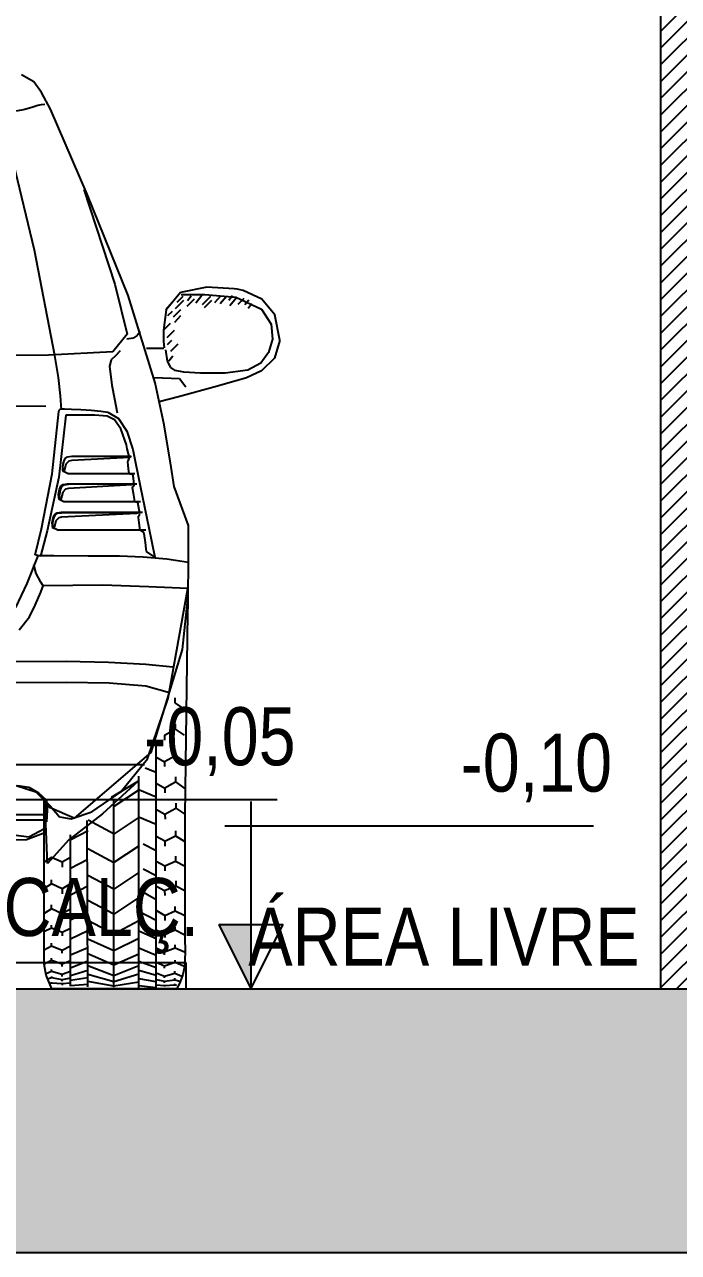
# Model space of a CAD drawing. Header units: millimetres. Extents: x -178 to 521, y -135 to 750.
# Drawn here: x 2.859 to 4.099, y 735.416 to 737.744 of the extents above; entities that cross this region are included whole.
import ezdxf
from ezdxf.enums import TextEntityAlignment as Align

# ---------------------------------------------------------------- set-up
doc = ezdxf.new("R2010")
doc.units = ezdxf.units.MM
doc.header["$LTSCALE"] = 20
doc.header["$MEASUREMENT"] = 0
doc.linetypes.add('CONTINU', pattern=[0])
doc.layers.get('0').update_dxf_attribs({"linetype": 'CONTINUOUS'})
for name, color, linetype in [('COTAS', 7, 'CONTINUOUS'), ('E-hatch', 8, 'CONTINUOUS'), ('E-txt-g', 3, 'CONTINUOUS')]:
    doc.layers.add(name, color=color, linetype=linetype)
doc.layers.add('E-Txt-W', color=7, linetype='CONTINUOUS', lineweight=20)
doc.styles.add('F2', font='ARIALN.TTF')
doc.styles.add('REG60', font='romans.shx', dxfattribs={"width": 0.8, "height": 0.15})
doc.styles.add('REG80', font='romans.shx', dxfattribs={"width": 0.8, "height": 0.2})

# ---------------------------------------------------------------- blocks, each defined once
blk = doc.blocks.new('TXT-AMB75')
at = {"layer": 'E-txt-g', "style": 'REG80', "width": 0.8, "flags": 8}
blk.add_attdef('TXT', text='', height=0.2, dxfattribs=at).set_placement((0.0055, 0.2964), align=Align.CENTER)
at = {"layer": 'E-Txt-W', "style": 'REG60', "width": 0.8, "flags": 8}
blk.add_attdef('TXT', text='', height=0.15, dxfattribs=at).set_placement((0.0055, 0.0271), align=Align.CENTER)
blk = doc.blocks.new('Austin Mini arrière')
at = {"color": 250, "linetype": 'Continuous', "flags": 128}
for points in [[(1.3003, -28.9036), (1.2769, -28.8902)], [(1.3145, -28.9243), (1.3003, -28.9036)], [(1.3317, -28.9556), (1.3145, -28.9243)], [(1.2827, -28.956), (1.2663, -28.9591)], [(1.2979, -28.9519), (1.2827, -28.956)], [(1.3075, -28.9489), (1.2979, -28.9519)], [(1.3137, -28.9476), (1.3075, -28.9489)], [(1.3211, -28.9467), (1.3137, -28.9476)], [(1.4014, -29.1167), (1.3317, -28.9556)], [(1.3015, -29.2231), (1.2613, -29.0571)], [(1.395, -29.1076), (1.4538, -29.2873)], [(1.4786, -29.3087), (1.4014, -29.1167)], [(1.3401, -29.4225), (1.3015, -29.2231)], [(1.4538, -29.2873), (1.4769, -29.3822)], [(1.53, -29.4747), (1.4786, -29.3087)], [(1.578, -29.303), (1.5512, -29.3363)], [(1.6278, -29.293), (1.578, -29.303)], [(1.5796, -29.3073), (1.6246, -29.3067)], [(1.5985, -29.31), (1.5912, -29.3189)], [(1.6189, -29.3092), (1.6072, -29.3233)], [(1.6246, -29.3067), (1.6832, -29.312)], [(1.6799, -29.2962), (1.6278, -29.293)], [(1.6537, -29.31), (1.6424, -29.3226)], [(1.6768, -29.3094), (1.6695, -29.3183)], [(1.6857, -29.2971), (1.6799, -29.2962)], [(1.6913, -29.2982), (1.6857, -29.2971)], [(1.6969, -29.2995), (1.6913, -29.2982)], [(1.7322, -29.3156), (1.6969, -29.2995)], [(1.5622, -29.3223), (1.5505, -29.3363)], [(1.5841, -29.3182), (1.5682, -29.3339)], [(1.5827, -29.3109), (1.5711, -29.3223)], [(1.6043, -29.3158), (1.5901, -29.3298)], [(1.6349, -29.3109), (1.619, -29.3267)], [(1.637, -29.3183), (1.6228, -29.3323)], [(1.6653, -29.311), (1.6536, -29.325)], [(1.6836, -29.3142), (1.6719, -29.3282)], [(1.6832, -29.312), (1.7315, -29.3347)], [(1.6983, -29.3143), (1.6867, -29.3257)], [(1.7075, -29.3176), (1.7002, -29.3265)], [(1.7137, -29.3245), (1.7064, -29.3334)], [(1.757, -29.3458), (1.7322, -29.3156)], [(1.5512, -29.3363), (1.546, -29.3745)], [(1.5622, -29.339), (1.5538, -29.3473)], [(1.5782, -29.3361), (1.564, -29.3502)], [(1.5782, -29.3477), (1.5669, -29.3603)], [(1.7315, -29.3347), (1.7498, -29.3631)], [(1.7664, -29.3933), (1.757, -29.3458)], [(1.5015, -29.3771), (1.4961, -29.3845)], [(1.546, -29.3745), (1.5456, -29.3962)], [(1.5585, -29.362), (1.547, -29.3734)], [(1.5664, -29.3751), (1.5522, -29.3891)], [(1.7498, -29.3631), (1.7529, -29.392)], [(1.4769, -29.3822), (1.4498, -29.4156)], [(1.4886, -29.3895), (1.4762, -29.3919)], [(1.4961, -29.3845), (1.4886, -29.3895)], [(1.5456, -29.3962), (1.5471, -29.4081)], [(1.5612, -29.3945), (1.5529, -29.4027)], [(1.5731, -29.4011), (1.5589, -29.4152)], [(1.7529, -29.392), (1.7453, -29.4172)], [(1.7664, -29.3933), (1.7561, -29.4279)], [(1.3277, -29.422), (1.1605, -29.4227)], [(1.4498, -29.4156), (1.3277, -29.422)], [(1.3467, -29.4645), (1.3401, -29.4225)], [(1.4551, -29.4231), (1.4466, -29.4311)], [(1.4638, -29.4135), (1.4551, -29.4231)], [(1.5465, -29.4093), (1.5138, -29.4093)], [(1.5536, -29.4334), (1.5504, -29.412)], [(1.5633, -29.4242), (1.5561, -29.4331)], [(1.7453, -29.4172), (1.7307, -29.4369)], [(1.4466, -29.4311), (1.4434, -29.4428)], [(1.4434, -29.4428), (1.4477, -29.4787)], [(1.5599, -29.4455), (1.5536, -29.4334)], [(1.568, -29.451), (1.5599, -29.4455)], [(1.7307, -29.4369), (1.7056, -29.4506)], [(1.7561, -29.4279), (1.7317, -29.4516)], [(1.3506, -29.4994), (1.3467, -29.4645)], [(1.5765, -29.4668), (1.5279, -29.4647)], [(1.5844, -29.454), (1.568, -29.451)], [(1.5883, -29.4825), (1.5765, -29.4668)], [(1.6163, -29.4561), (1.5844, -29.454)], [(1.663, -29.4562), (1.6163, -29.4561)], [(1.7031, -29.465), (1.648, -29.4807)], [(1.7056, -29.4506), (1.663, -29.4562)], [(1.7317, -29.4516), (1.7031, -29.465)], [(1.4477, -29.4787), (1.4527, -29.505)], [(1.5469, -29.554), (1.53, -29.4747)], [(1.648, -29.4807), (1.5743, -29.5008)], [(0.6797, -29.5127), (1.3229, -29.5185)], [(1.3526, -29.5257), (1.3506, -29.4994)], [(1.4527, -29.505), (1.4582, -29.5315)], [(1.5743, -29.5008), (1.5375, -29.5108)], [(1.3351, -29.6472), (1.3473, -29.5289)], [(1.3473, -29.5289), (1.3482, -29.5262)], [(1.3609, -29.536), (1.3473, -29.6536)], [(1.3482, -29.5262), (1.3502, -29.5243)], [(1.3502, -29.5243), (1.353, -29.5236)], [(1.353, -29.5236), (1.3581, -29.5238)], [(1.3581, -29.5238), (1.3712, -29.5243)], [(1.385, -29.536), (1.3609, -29.536)], [(1.3712, -29.5243), (1.3892, -29.5252)], [(1.4157, -29.536), (1.385, -29.536)], [(1.3892, -29.5252), (1.4088, -29.5264)], [(1.4088, -29.5264), (1.427, -29.528)], [(1.439, -29.5379), (1.4157, -29.536)], [(1.427, -29.528), (1.4405, -29.53)], [(1.4532, -29.5448), (1.439, -29.5379)], [(1.4405, -29.53), (1.4607, -29.5419)], [(1.4607, -29.5419), (1.4764, -29.5662)], [(1.4652, -29.5614), (1.4532, -29.5448)], [(1.4755, -29.592), (1.4652, -29.5614)], [(1.4764, -29.5662), (1.4879, -29.6007)], [(1.5604, -29.6343), (1.5469, -29.554)], [(1.4773, -29.5993), (1.4755, -29.592)], [(1.4797, -29.6089), (1.4773, -29.5993)], [(1.4815, -29.6161), (1.4797, -29.6089)], [(1.4879, -29.6007), (1.5026, -29.6728)], [(1.3549, -29.6339), (1.3558, -29.6286)], [(1.355, -29.6392), (1.3549, -29.6339)], [(1.355, -29.6333), (1.357, -29.624)], [(1.3562, -29.6428), (1.355, -29.6333)], [(1.3558, -29.6286), (1.357, -29.624)], [(1.357, -29.624), (1.3594, -29.618)], [(1.3608, -29.6287), (1.3575, -29.6421)], [(1.3594, -29.618), (1.3637, -29.6145)], [(1.3665, -29.6229), (1.3608, -29.6287)], [(1.3637, -29.6145), (1.3718, -29.6134)], [(1.3718, -29.6216), (1.3665, -29.6229)], [(1.3718, -29.6134), (1.4849, -29.6134)], [(1.4815, -29.6161), (1.3718, -29.6216)], [(1.4781, -29.6243), (1.4789, -29.6219)], [(1.4788, -29.6309), (1.4781, -29.6243)], [(1.4797, -29.6375), (1.4788, -29.6309)], [(1.4789, -29.6219), (1.4807, -29.6186)], [(1.4807, -29.6186), (1.4815, -29.6161)], [(1.4849, -29.6134), (1.4815, -29.6161)], [(1.5659, -29.671), (1.5604, -29.6343)], [(1.3145, -29.751), (1.3351, -29.6472)], [(1.3473, -29.6536), (1.3255, -29.7552)], [(1.3553, -29.6414), (1.355, -29.6392)], [(1.356, -29.6431), (1.3553, -29.6414)], [(1.3575, -29.6421), (1.356, -29.6431)], [(1.3654, -29.6472), (1.3562, -29.6428)], [(1.4918, -29.6472), (1.3654, -29.6472)], [(1.4806, -29.6464), (1.4797, -29.6375)], [(1.4826, -29.6474), (1.4806, -29.6464)], [(1.4859, -29.6474), (1.4826, -29.6474)], [(1.4878, -29.6484), (1.4859, -29.6474)], [(1.4888, -29.6551), (1.4878, -29.6484)], [(1.4896, -29.6622), (1.4888, -29.6551)], [(1.3465, -29.6861), (1.3486, -29.6768)], [(1.3486, -29.6768), (1.351, -29.6707)], [(1.3488, -29.6872), (1.3497, -29.6818)], [(1.3497, -29.6818), (1.3509, -29.6773)], [(1.3509, -29.6773), (1.3533, -29.6713)], [(1.351, -29.6707), (1.3553, -29.6673)], [(1.3547, -29.682), (1.3513, -29.6954)], [(1.3533, -29.6713), (1.3576, -29.6678)], [(1.3603, -29.6762), (1.3547, -29.682)], [(1.3553, -29.6673), (1.3633, -29.6662)], [(1.3576, -29.6678), (1.3656, -29.6667)], [(1.3657, -29.6749), (1.3603, -29.6762)], [(1.3633, -29.6662), (1.4956, -29.6662)], [(1.3656, -29.6667), (1.491, -29.666)], [(1.4852, -29.6681), (1.3657, -29.6749)], [(1.491, -29.666), (1.4852, -29.6681)], [(1.4873, -29.6735), (1.488, -29.6719)], [(1.4891, -29.6836), (1.4873, -29.6735)], [(1.488, -29.6719), (1.4898, -29.6704)], [(1.4905, -29.6687), (1.4896, -29.6622)], [(1.4898, -29.6704), (1.4905, -29.6687)], [(1.5026, -29.6728), (1.5181, -29.7493)], [(1.5933, -29.7448), (1.5659, -29.671)], [(1.3478, -29.6956), (1.3465, -29.6861)], [(1.357, -29.7), (1.3478, -29.6956)], [(1.3489, -29.6925), (1.3488, -29.6872)], [(1.3492, -29.6947), (1.3489, -29.6925)], [(1.3498, -29.6964), (1.3492, -29.6947)], [(1.3513, -29.6954), (1.3498, -29.6964)], [(1.5023, -29.7), (1.357, -29.7)], [(1.4909, -29.6948), (1.4891, -29.6836)], [(1.4917, -29.7002), (1.4909, -29.6948)], [(1.4934, -29.701), (1.4917, -29.7002)], [(1.4956, -29.7007), (1.4934, -29.701)], [(1.497, -29.7016), (1.4956, -29.7007)], [(1.4984, -29.7086), (1.497, -29.7016)], [(1.337, -29.7306), (1.3394, -29.7245)], [(1.3379, -29.7313), (1.3403, -29.7253)], [(1.3394, -29.7245), (1.3437, -29.7211)], [(1.3403, -29.7253), (1.3446, -29.7218)], [(1.3437, -29.7211), (1.3517, -29.72)], [(1.3446, -29.7218), (1.3526, -29.7207)], [(1.3527, -29.7289), (1.3473, -29.7302)], [(1.3517, -29.72), (1.5062, -29.72)], [(1.3526, -29.7207), (1.5006, -29.7203)], [(1.4948, -29.7224), (1.3527, -29.7289)], [(1.5006, -29.7203), (1.4948, -29.7224)], [(1.4982, -29.7299), (1.4988, -29.7274)], [(1.4997, -29.7154), (1.4984, -29.7086)], [(1.4988, -29.7274), (1.5004, -29.7247)], [(1.501, -29.7221), (1.4997, -29.7154)], [(1.5004, -29.7247), (1.501, -29.7221)], [(1.3023, -29.8005), (1.3145, -29.751)], [(1.3349, -29.7399), (1.337, -29.7306)], [(1.3362, -29.7494), (1.3349, -29.7399)], [(1.3358, -29.7411), (1.3367, -29.7358)], [(1.3359, -29.7464), (1.3358, -29.7411)], [(1.3362, -29.7486), (1.3359, -29.7464)], [(1.3369, -29.7504), (1.3362, -29.7486)], [(1.3454, -29.7538), (1.3362, -29.7494)], [(1.3367, -29.7358), (1.3379, -29.7313)], [(1.3383, -29.7494), (1.3369, -29.7504)], [(1.3417, -29.736), (1.3383, -29.7494)], [(1.3473, -29.7302), (1.3417, -29.736)], [(1.4998, -29.7399), (1.4982, -29.7299)], [(1.5009, -29.7495), (1.4998, -29.7399)], [(1.5013, -29.7538), (1.5009, -29.7495)], [(1.5181, -29.7493), (1.5292, -29.8053)], [(1.5936, -29.7906), (1.5933, -29.7448)], [(1.3255, -29.7552), (1.3128, -29.8033)], [(1.5127, -29.7538), (1.3454, -29.7538)], [(1.503, -29.7547), (1.5013, -29.7538)], [(1.5065, -29.7567), (1.503, -29.7547)], [(1.5093, -29.7604), (1.5065, -29.7567)], [(1.5116, -29.7772), (1.5093, -29.7604)], [(1.5131, -29.7893), (1.5116, -29.7772)], [(1.5138, -29.7945), (1.5131, -29.7893)], [(1.5292, -29.8053), (1.5138, -29.7945)], [(1.5924, -29.9027), (1.5936, -29.7906)], [(1.3074, -29.8023), (1.2869, -29.8552)], [(1.3047, -29.8361), (1.3, -29.8192)], [(1.3128, -29.8033), (1.3023, -29.8005)], [(1.338, -29.8026), (1.3074, -29.8023)], [(1.4031, -29.8031), (1.338, -29.8026)], [(1.4625, -29.8034), (1.4031, -29.8031)], [(1.5072, -29.805), (1.4625, -29.8034)], [(1.5522, -29.8091), (1.5072, -29.805)], [(1.5933, -29.815), (1.5522, -29.8091)], [(1.3133, -29.8522), (1.3047, -29.8361)], [(1.2869, -29.8552), (1.2654, -29.9003)], [(1.3132, -29.8711), (1.318, -29.8593)], [(1.318, -29.8593), (1.3133, -29.8522)], [(1.4301, -29.8581), (1.318, -29.8593)], [(1.5181, -29.8615), (1.4301, -29.8581)], [(1.5923, -29.8646), (1.5181, -29.8615)], [(1.5545, -30.0725), (1.5923, -29.8646)], [(1.5923, -29.8646), (1.5908, -29.9583)], [(1.3026, -29.896), (1.3132, -29.8711)], [(1.5923, -29.8785), (1.5812, -29.98)], [(1.2916, -29.9184), (1.3026, -29.896)], [(1.2723, -29.9427), (1.2916, -29.9184)], [(1.5908, -29.9583), (1.5881, -30.1475)], [(1.5812, -29.98), (1.5222, -30.1751)], [(1.1474, -30.0033), (1.3612, -30.0022)], [(1.3612, -30.0022), (1.4419, -30.004)], [(1.4419, -30.004), (1.5127, -30.0082)], [(1.5127, -30.0082), (1.5638, -30.0128)], [(1.1474, -30.0434), (1.3612, -30.0423)], [(1.3612, -30.0423), (1.4426, -30.0435)], [(1.4426, -30.0435), (1.5127, -30.0489)], [(1.5127, -30.0489), (1.5575, -30.0613)], [(1.5158, -30.1876), (1.5545, -30.0725)], [(1.5676, -30.0718), (1.5676, -30.0813)], [(1.5676, -30.0813), (1.5849, -30.0929)], [(1.5679, -30.1217), (1.568, -30.1312)], [(1.5476, -30.1426), (1.568, -30.1312)], [(1.5476, -30.1426), (1.5477, -30.152)], [(1.568, -30.1312), (1.5852, -30.1428)], [(1.5881, -30.1475), (1.5865, -30.2946)], [(1.5319, -30.6224), (1.5318, -30.1519)], [(1.5683, -30.1716), (1.5684, -30.181)], [(1.5222, -30.1751), (1.3766, -30.3001)], [(1.4646, -30.2507), (1.5158, -30.1876)], [(1.5316, -30.1837), (1.5478, -30.1928)], [(1.548, -30.1925), (1.5684, -30.181)], [(1.548, -30.1925), (1.548, -30.2019)], [(1.5684, -30.181), (1.5856, -30.1927)], [(1.5097, -30.1985), (0.7978, -30.1985)], [(1.5321, -30.2134), (1.5112, -30.2052)], [(1.2663, -30.238), (1.3035, -30.2501)], [(1.2694, -30.238), (1.2905, -30.2414)], [(1.2905, -30.2414), (1.3088, -30.2516)], [(1.4978, -30.2299), (1.4301, -30.2914)], [(1.4471, -30.2603), (1.4978, -30.2299)], [(1.4994, -30.6217), (1.4993, -30.2202)], [(1.532, -30.2336), (1.5482, -30.2427)], [(1.5484, -30.2423), (1.5687, -30.2309)], [(1.5559, -30.2381), (1.5687, -30.2309)], [(1.5687, -30.2215), (1.5687, -30.2309)], [(1.5687, -30.2309), (1.5867, -30.2445)], [(1.3035, -30.2501), (1.331, -30.2766)], [(1.3088, -30.2516), (1.3243, -30.2655)], [(1.4101, -30.2876), (1.4646, -30.2507)], [(1.4999, -30.2461), (1.4515, -30.2778)], [(1.4516, -30.6205), (1.4515, -30.2636)], [(1.5321, -30.2598), (1.5004, -30.2467)], [(1.5484, -30.2423), (1.5484, -30.2518)], [(1.3194, -30.5769), (1.3196, -30.2667)], [(1.3262, -30.3856), (1.3211, -30.2655)], [(1.3257, -30.2734), (1.3241, -30.3067)], [(1.3243, -30.2655), (1.3243, -30.3035)], [(1.3296, -30.2796), (1.3257, -30.2734)], [(1.3634, -30.294), (1.3296, -30.2796)], [(1.331, -30.2766), (1.3486, -30.2971)], [(1.3707, -30.301), (1.4101, -30.2876)], [(1.5324, -30.2835), (1.5486, -30.2925)], [(1.5487, -30.2922), (1.5691, -30.2808)], [(1.5691, -30.2713), (1.5691, -30.2808)], [(1.5691, -30.2808), (1.5864, -30.2924)], [(0.0395, -30.2929), (1.3211, -30.2929)], [(1.3243, -30.3035), (0.0445, -30.3035)], [(1.3211, -30.2929), (1.3211, -30.3276)], [(1.3486, -30.2971), (1.3707, -30.301)], [(1.3766, -30.3001), (1.3634, -30.294)], [(1.4301, -30.2914), (1.3666, -30.341)], [(1.4023, -30.6194), (1.4014, -30.3045)], [(1.4522, -30.33), (1.4029, -30.3039)], [(1.4999, -30.298), (1.4521, -30.3297)], [(1.5321, -30.3118), (1.5004, -30.2986)], [(1.5487, -30.2922), (1.5488, -30.3016)], [(1.5865, -30.2946), (1.5861, -30.4979)], [(1.2614, -30.3316), (1.2904, -30.3354)], [(1.3211, -30.3276), (1.286, -30.3411)], [(1.2904, -30.3354), (1.3203, -30.3192)], [(1.3697, -30.6187), (1.3695, -30.3316)], [(1.4029, -30.3239), (1.3703, -30.3412)], [(1.5322, -30.3338), (1.5484, -30.3428)], [(1.5484, -30.3433), (1.5687, -30.3332)], [(1.5687, -30.3238), (1.5687, -30.3332)], [(1.5687, -30.3332), (1.5863, -30.3442)], [(1.286, -30.3411), (1.2446, -30.3416)], [(1.3666, -30.341), (1.3262, -30.3856)], [(1.4517, -30.3843), (1.4024, -30.3582)], [(1.4995, -30.3523), (1.4517, -30.384)], [(1.5319, -30.3621), (1.5071, -30.3489)], [(1.5484, -30.3433), (1.5484, -30.3528)], [(1.3338, -30.3742), (1.3199, -30.3831)], [(1.3538, -30.3835), (1.3338, -30.3742)], [(1.3695, -30.3743), (1.3538, -30.3835)], [(1.4024, -30.3781), (1.3698, -30.3955)], [(1.5322, -30.3813), (1.5484, -30.3903)], [(1.5484, -30.3903), (1.5688, -30.3811)], [(1.5687, -30.3717), (1.5688, -30.3811)], [(1.5688, -30.3811), (1.5868, -30.3912)], [(1.3538, -30.3835), (1.3537, -30.3929)], [(1.4993, -30.4026), (1.4515, -30.4343)], [(1.5319, -30.4095), (1.5071, -30.3964)], [(1.5484, -30.3903), (1.5485, -30.3998)], [(1.3337, -30.4245), (1.3197, -30.4334)], [(1.3337, -30.4245), (1.3338, -30.4165)], [(1.3536, -30.4338), (1.3337, -30.4245)], [(1.3694, -30.4246), (1.3536, -30.4338)], [(1.4516, -30.4346), (1.4023, -30.4085)], [(1.5691, -30.4188), (1.5692, -30.4283)], [(1.3536, -30.4338), (1.3535, -30.4432)], [(1.4023, -30.4285), (1.3697, -30.4458)], [(1.4993, -30.45), (1.4515, -30.4818)], [(1.5318, -30.4547), (1.4993, -30.4359)], [(1.5312, -30.4284), (1.5481, -30.4371)], [(1.5481, -30.4371), (1.5692, -30.4283)], [(1.5481, -30.4371), (1.5482, -30.4466)], [(1.5692, -30.4283), (1.5865, -30.4371)], [(1.3337, -30.472), (1.3197, -30.4808)], [(1.3337, -30.472), (1.3338, -30.464)], [(1.3536, -30.4813), (1.3337, -30.472)], [(1.3694, -30.4721), (1.3536, -30.4813)], [(1.4516, -30.482), (1.4023, -30.456)], [(1.5683, -30.4753), (1.5682, -30.4674)], [(1.3536, -30.4813), (1.3535, -30.4907)], [(1.4023, -30.4759), (1.3697, -30.4933)], [(1.4516, -30.5201), (1.4023, -30.494)], [(1.4993, -30.4946), (1.4516, -30.5201)], [(1.5319, -30.4941), (1.4993, -30.4769)], [(1.5326, -30.4749), (1.5483, -30.4843)], [(1.5483, -30.4843), (1.5683, -30.4753)], [(1.5483, -30.4843), (1.5484, -30.4937)], [(1.5683, -30.4753), (1.5851, -30.484)], [(1.5861, -30.4979), (1.5865, -30.5258)], [(1.3337, -30.5085), (1.3193, -30.5154)], [(1.3337, -30.5085), (1.3337, -30.5029)], [(1.3536, -30.5168), (1.3337, -30.5085)], [(1.3536, -30.5168), (1.3535, -30.523)], [(1.3697, -30.5088), (1.3536, -30.5168)], [(1.4023, -30.5135), (1.3697, -30.5294)], [(1.5319, -30.5288), (1.4993, -30.5139)], [(1.5321, -30.5116), (1.5482, -30.5198)], [(1.5482, -30.5198), (1.5681, -30.5119)], [(1.5482, -30.5198), (1.5482, -30.526)], [(1.5681, -30.5119), (1.5682, -30.5063)], [(1.5681, -30.5119), (1.5854, -30.5204)], [(1.3337, -30.5423), (1.3198, -30.55)], [(1.3337, -30.5423), (1.3337, -30.5367)], [(1.3536, -30.5505), (1.3337, -30.5423)], [(1.3697, -30.5427), (1.3536, -30.5505)], [(1.4516, -30.5516), (1.4023, -30.5291)], [(1.4993, -30.5283), (1.4516, -30.5516)], [(1.568, -30.5457), (1.568, -30.5401)], [(1.5865, -30.5258), (1.5867, -30.5538)], [(1.3337, -30.5698), (1.3337, -30.5655)], [(1.3536, -30.5561), (1.3536, -30.5505)], [(1.4023, -30.5455), (1.3697, -30.5597)], [(1.4516, -30.5786), (1.4023, -30.5574)], [(1.4993, -30.5579), (1.4516, -30.5786)], [(1.5319, -30.5603), (1.4993, -30.5463)], [(1.532, -30.5455), (1.548, -30.5535)], [(1.548, -30.5535), (1.568, -30.5457)], [(1.548, -30.5591), (1.548, -30.5535)], [(1.568, -30.5457), (1.5858, -30.5535)], [(1.5867, -30.5538), (1.5855, -30.5816)], [(1.3337, -30.5698), (1.3194, -30.5765)], [(1.3237, -30.5978), (1.3194, -30.5769)], [(1.3338, -30.5904), (1.3232, -30.5949)], [(1.3536, -30.577), (1.3337, -30.5698)], [(1.3338, -30.5904), (1.3338, -30.5869)], [(1.3536, -30.5964), (1.3338, -30.5904)], [(1.3696, -30.5701), (1.3536, -30.577)], [(1.3537, -30.5813), (1.3536, -30.577)], [(1.3697, -30.5906), (1.3536, -30.5964)], [(1.4023, -30.5709), (1.3697, -30.584)], [(1.4023, -30.5889), (1.3697, -30.5986)], [(1.4516, -30.5988), (1.4023, -30.5799)], [(1.4993, -30.5796), (1.4516, -30.5988)], [(1.5319, -30.5839), (1.4993, -30.5714)], [(1.5319, -30.5979), (1.4993, -30.5889)], [(1.532, -30.5728), (1.5479, -30.58)], [(1.5479, -30.58), (1.5678, -30.5732)], [(1.5479, -30.5843), (1.5479, -30.58)], [(1.5677, -30.5937), (1.5677, -30.5902)], [(1.5678, -30.5732), (1.5679, -30.5689)], [(1.5678, -30.5732), (1.5848, -30.5802)], [(1.5855, -30.5816), (1.5828, -30.596)], [(1.3343, -30.6232), (1.3237, -30.5978)], [(1.3339, -30.6028), (1.3269, -30.6048)], [(1.3337, -30.6127), (1.331, -30.6135)], [(1.3337, -30.6127), (1.3336, -30.6108)], [(1.3537, -30.6143), (1.3337, -30.6127)], [(1.3339, -30.6028), (1.3339, -30.5998)], [(1.3536, -30.6061), (1.3339, -30.6028)], [(1.3537, -30.5999), (1.3536, -30.5964)], [(1.3696, -30.6031), (1.3536, -30.6061)], [(1.3536, -30.6091), (1.3536, -30.6061)], [(1.3696, -30.6129), (1.3537, -30.6143)], [(1.3537, -30.6143), (1.3537, -30.6162)], [(1.4023, -30.6028), (1.3697, -30.6079)], [(1.4516, -30.6099), (1.4023, -30.5961)], [(1.4516, -30.6182), (1.4023, -30.6097)], [(1.4993, -30.5956), (1.4516, -30.6099)], [(1.4994, -30.6107), (1.4516, -30.6182)], [(1.5319, -30.6101), (1.4993, -30.6044)], [(1.5317, -30.5933), (1.5478, -30.5994)], [(1.5318, -30.6058), (1.5479, -30.6091)], [(1.5478, -30.5994), (1.5677, -30.5937)], [(1.5478, -30.6029), (1.5478, -30.5994)], [(1.5478, -30.6121), (1.5479, -30.6091)], [(1.5479, -30.6091), (1.5675, -30.6061)], [(1.5675, -30.6061), (1.5676, -30.6031)], [(1.5675, -30.6061), (1.5768, -30.609)], [(1.5677, -30.5937), (1.5807, -30.5996)], [(1.5677, -30.6161), (1.5677, -30.6141)], [(1.5778, -30.6099), (1.571, -30.6233)], [(1.5828, -30.596), (1.5778, -30.6099)], [(1.5711, -30.6232), (1.3343, -30.6232)], [(1.4023, -30.6154), (1.3697, -30.6175)], [(1.4994, -30.6173), (1.5319, -30.621)], [(1.5318, -30.6157), (1.5476, -30.6173)], [(1.5476, -30.6173), (1.5677, -30.6161)], [(1.5476, -30.6173), (1.5477, -30.6192)], [(1.5677, -30.6161), (1.5704, -30.6168)]]:
    blk.add_lwpolyline(points, dxfattribs=at)

msp = doc.modelspace()

# ---------------------------------------------------------------- hatches: boundary and pattern name
at = {"layer": 'COTAS', "linetype": 'CONTINU'}
h = msp.add_hatch(dxfattribs=at)
h.set_pattern_fill('ANSI38', color=8, scale=0.25, style=0)
h.set_pattern_definition([(45, (79.519806, 0), (-0.0220970869, 0.0220970869), []), (135, (79.519806, 0), (-0.0662912607, 0.0220970869), [0.078125, -0.046875])])
h.paths.add_polyline_path([(4.6127, 735.9163), (-3.2053, 735.9163), (-3.2053, 735.4163), (4.6127, 735.4163)])
at = {"layer": 'E-hatch'}
h = msp.add_hatch(dxfattribs=at)
h.set_pattern_fill('ANSI31', color=256, scale=0.18, style=0)
h.set_pattern_definition([(45, (79.519806, 0), (-0.0159099026, 0.0159099026), [])])
h.paths.add_polyline_path([(-2.6356, 738.8663), (-2.5856, 738.8663), (-2.5856, 738.9163), (-2.7856, 738.9163), (-2.7856, 735.9163), (-2.6356, 735.9163)])
h.paths.add_polyline_path([(4.0644, 735.9163), (4.2144, 735.9163), (4.2144, 738.9163), (4.0144, 738.9163), (4.0144, 738.8663), (4.0644, 738.8663)])

# ---------------------------------------------------------------- linework, layer by layer
at = {"color": 5, "linetype": 'Continuous'}
msp.add_line((4.0644, 738.8663), (4.0644, 735.9163), dxfattribs=at)
for p, q in [((2.6382, 736.2753), (3.3374, 736.2753)), ((3.2878, 736.2714), (3.2878, 735.9163)), ((3.2383, 736.2253), (3.9374, 736.2253)), ((3.2268, 736.0383), (3.2878, 735.9163)), ((3.2268, 736.0383), (3.3488, 736.0383)), ((3.2878, 735.9163), (3.3488, 736.0383))]:
    msp.add_line(p, q)
at = {"color": 2, "linetype": 'Continuous'}
for p, q in [((1.1144, 735.9663), (3.1644, 735.9663)), ((3.1644, 735.9663), (3.1644, 735.9163))]:
    msp.add_line(p, q, dxfattribs=at)
at = {"color": 1, "linetype": 'Continuous'}
msp.add_line((-3.2053, 735.9163), (4.6127, 735.9163), dxfattribs=at)
msp.add_solid([(3.2268, 736.0383), (3.2878, 736.0383), (3.2878, 735.9163)])
at = {"layer": 'COTAS', "color": 8, "linetype": 'CONTINU'}
msp.add_line((-3.2053, 735.4163), (4.6127, 735.4163), dxfattribs=at)

# ---------------------------------------------------------------- block references
msp.add_blockref('Austin Mini arrière', (1.5761, 766.5396))
ref = msp.add_blockref('TXT-AMB75', (3.225, 736.1239), dxfattribs=dict(xscale=0.7290000000000001, yscale=0.7290000000000001, zscale=0.7290000000000001))
ref.add_attrib('TXT', '-0,05', dxfattribs={"layer": 'E-txt-g', "color": 2, "height": 0.11, "style": 'F2'}).set_placement((3.229, 736.34), align=Align.CENTER)
ref = msp.add_blockref('TXT-AMB75', (3.8251, 736.0739), dxfattribs=dict(xscale=0.7290000000000001, yscale=0.7290000000000001, zscale=0.7290000000000001))
ref.add_attrib('TXT', '-0,10', dxfattribs={"layer": 'E-txt-g', "color": 2, "height": 0.11, "style": 'F2'}).set_placement((3.8291, 736.29), align=Align.CENTER)
ref = msp.add_blockref('TXT-AMB75', (3.0002, 735.8002), dxfattribs=dict(xscale=0.7290000000000001, yscale=0.7290000000000001, zscale=0.7290000000000001))
ref.add_attrib('TXT', 'CALÇ.', dxfattribs={"layer": 'E-txt-g', "color": 2, "height": 0.11, "style": 'F2'}).set_placement((3.0042, 736.0163), align=Align.CENTER)
ref = msp.add_blockref('TXT-AMB75', (3.6499, 735.7442), dxfattribs=dict(xscale=0.7290000000000001, yscale=0.7290000000000001, zscale=0.7290000000000001))
ref.add_attrib('TXT', 'ÁREA LIVRE', dxfattribs={"layer": 'E-txt-g', "color": 2, "height": 0.11, "style": 'F2'}).set_placement((3.6539, 735.9603), align=Align.CENTER)

doc.saveas('drawing.dxf')
